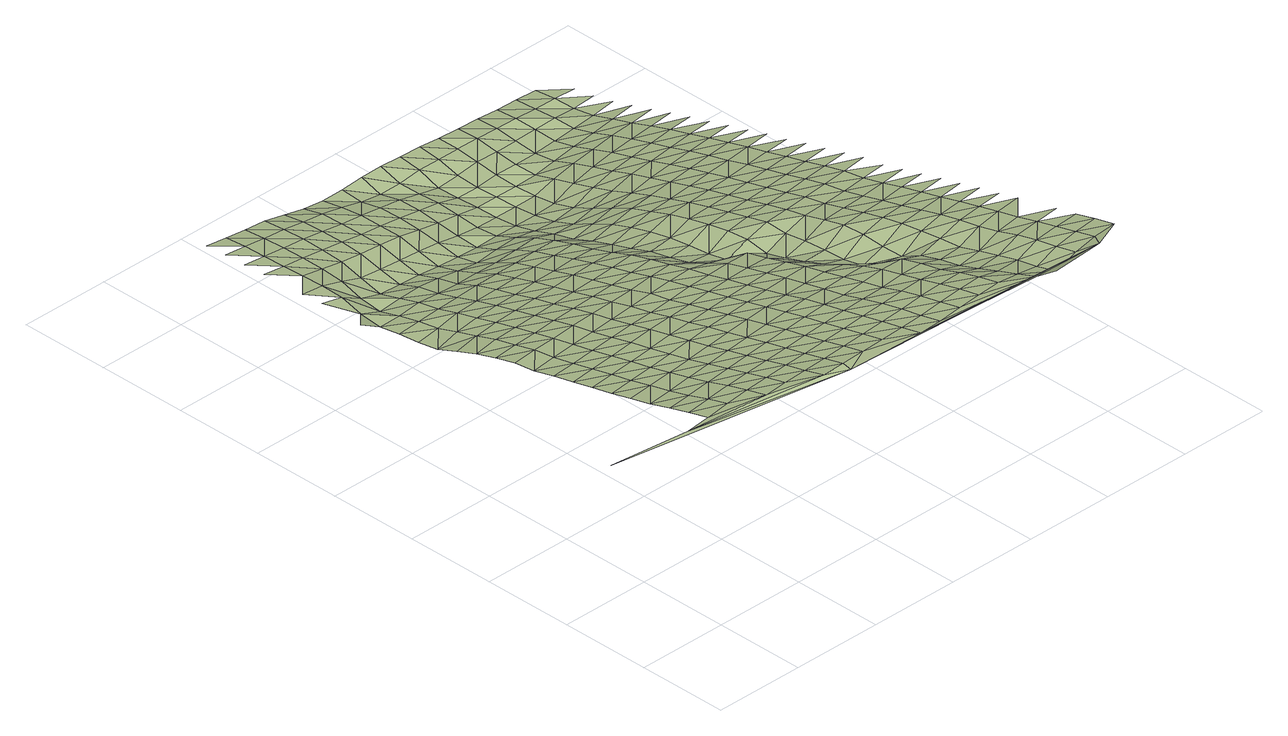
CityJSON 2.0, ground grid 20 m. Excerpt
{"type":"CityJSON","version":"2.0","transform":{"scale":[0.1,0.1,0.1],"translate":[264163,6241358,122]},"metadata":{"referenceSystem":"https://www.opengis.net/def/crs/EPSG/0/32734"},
"CityObjects":{
"terrain1":{"type":"TINRelief","geometry":[{"type":"CompositeSurface","lod":"1","boundaries":[[[0,1,2]],[[0,3,4]],[[5,4,6]],[[5,7,8]],[[6,7,5]],[[3,6,4]],[[8,9,10]],[[7,9,8]],[[0,11,3]],[[12,10,13]],[[7,6,14]],[[9,15,10]],[[14,6,3]],[[16,12,13]],[[13,10,15]],[[9,7,17]],[[14,18,7]],[[16,19,20]],[[9,17,15]],[[19,16,13]],[[7,18,17]],[[21,14,3]],[[11,0,2]],[[20,22,23]],[[22,20,19]],[[13,15,24]],[[25,18,14]],[[15,17,26]],[[27,28,23]],[[14,21,25]],[[3,11,21]],[[19,13,24]],[[27,23,22]],[[24,15,26]],[[18,29,17]],[[28,30,31]],[[18,25,29]],[[22,19,32]],[[28,27,30]],[[33,26,17]],[[32,19,24]],[[21,34,25]],[[33,17,29]],[[35,31,36]],[[27,22,37]],[[31,30,38]],[[34,21,11]],[[24,26,39]],[[37,22,32]],[[36,40,35]],[[25,41,29]],[[31,38,36]],[[39,26,33]],[[27,42,30]],[[41,25,34]],[[43,32,24]],[[27,37,42]],[[44,40,45]],[[33,29,46]],[[43,24,39]],[[47,38,30]],[[34,11,48]],[[45,40,36]],[[46,29,41]],[[37,32,49]],[[47,30,42]],[[48,11,2]],[[33,50,39]],[[43,49,32]],[[51,44,52]],[[41,34,53]],[[45,54,44]],[[33,46,50]],[[36,38,55]],[[42,37,56]],[[57,38,47]],[[48,53,34]],[[51,52,58]],[[39,59,43]],[[44,54,52]],[[49,56,37]],[[55,45,36]],[[46,41,60]],[[38,57,55]],[[50,59,39]],[[61,47,42]],[[41,53,60]],[[48,2,62]],[[56,61,42]],[[63,58,64]],[[65,54,45]],[[49,43,66]],[[50,46,67]],[[58,52,68]],[[59,69,43]],[[57,47,70]],[[53,48,62]],[[71,72,73]],[[45,55,65]],[[67,46,60]],[[74,63,64]],[[49,66,56]],[[64,58,68]],[[61,70,47]],[[43,69,66]],[[54,75,52]],[[50,76,59]],[[53,77,60]],[[54,65,75]],[[76,50,67]],[[74,78,72]],[[55,57,79]],[[80,73,81]],[[70,82,57]],[[77,53,62]],[[83,68,52]],[[61,56,84]],[[85,69,59]],[[78,74,64]],[[56,66,86]],[[55,79,65]],[[67,60,87]],[[83,52,75]],[[57,82,79]],[[76,85,59]],[[72,88,73]],[[70,61,84]],[[62,2,89]],[[81,90,91]],[[56,86,84]],[[87,60,77]],[[69,92,66]],[[88,72,78]],[[64,68,93]],[[65,94,75]],[[95,76,67]],[[91,90,96]],[[97,68,83]],[[69,85,92]],[[98,81,73]],[[82,70,99]],[[77,62,100]],[[79,94,65]],[[95,67,87]],[[78,64,93]],[[101,86,66]],[[98,73,88]],[[93,68,97]],[[84,99,70]],[[83,75,102]],[[76,103,85]],[[101,66,92]],[[81,104,90]],[[87,77,105]],[[106,96,107]],[[94,102,75]],[[76,95,103]],[[88,78,108]],[[79,82,109]],[[81,98,104]],[[99,110,82]],[[105,77,100]],[[100,62,89]],[[83,111,97]],[[112,84,86]],[[108,78,93]],[[113,86,101]],[[94,79,109]],[[92,85,114]],[[95,87,115]],[[107,116,117]],[[102,111,83]],[[82,110,109]],[[85,103,118]],[[90,119,96]],[[98,88,120]],[[84,112,99]],[[90,104,121]],[[86,113,112]],[[115,87,105]],[[97,122,93]],[[101,92,114]],[[120,88,108]],[[114,85,118]],[[119,107,96]],[[102,94,123]],[[95,124,103]],[[116,125,126]],[[90,121,119]],[[111,122,97]],[[98,127,104]],[[128,110,99]],[[105,100,129]],[[109,123,94]],[[95,115,124]],[[108,93,130]],[[101,131,113]],[[98,120,127]],[[99,112,128]],[[89,129,100]],[[116,107,132]],[[111,102,133]],[[134,118,103]],[[125,135,136]],[[122,130,93]],[[131,101,114]],[[137,121,104]],[[105,138,115]],[[132,107,119]],[[102,123,133]],[[134,103,124]],[[108,139,120]],[[140,109,110]],[[113,141,112]],[[137,104,127]],[[128,142,110]],[[129,138,105]],[[122,111,143]],[[130,139,108]],[[141,113,131]],[[125,116,144]],[[109,140,123]],[[114,118,145]],[[115,146,124]],[[132,147,116]],[[133,143,111]],[[110,142,140]],[[148,118,134]],[[120,149,127]],[[121,150,119]],[[151,128,112]],[[129,89,152]],[[153,121,137]],[[138,146,115]],[[125,144,135]],[[130,122,154]],[[131,114,145]],[[116,147,144]],[[139,149,120]],[[151,112,141]],[[145,118,148]],[[150,132,119]],[[133,123,155]],[[134,124,156]],[[121,153,150]],[[143,154,122]],[[137,127,157]],[[128,158,142]],[[138,129,159]],[[123,140,155]],[[146,156,124]],[[141,131,160]],[[149,157,127]],[[128,151,158]],[[152,159,129]],[[161,147,132]],[[139,130,162]],[[163,143,133]],[[134,164,148]],[[135,144,165]],[[154,166,130]],[[160,131,145]],[[137,167,153]],[[146,138,168]],[[132,150,161]],[[155,163,133]],[[156,164,134]],[[139,162,149]],[[140,142,169]],[[151,141,170]],[[157,167,137]],[[130,166,162]],[[142,158,171]],[[138,159,168]],[[147,172,144]],[[154,143,173]],[[148,174,145]],[[170,141,160]],[[169,155,140]],[[156,146,175]],[[147,161,172]],[[163,173,143]],[[142,171,169]],[[164,174,148]],[[89,2,176]],[[153,177,150]],[[151,178,158]],[[152,179,159]],[[167,180,153]],[[168,175,146]],[[181,165,144]],[[157,149,182]],[[183,166,154]],[[160,145,184]],[[149,162,185]],[[151,170,178]],[[150,177,161]],[[163,155,186]],[[164,156,187]],[[153,180,177]],[[181,144,172]],[[173,183,154]],[[174,184,145]],[[167,157,182]],[[188,171,158]],[[189,168,159]],[[149,185,182]],[[186,155,169]],[[175,187,156]],[[166,190,162]],[[160,191,170]],[[188,158,178]],[[159,179,189]],[[89,192,152]],[[161,193,172]],[[194,165,181]],[[166,183,190]],[[184,191,160]],[[180,167,195]],[[173,163,196]],[[174,164,197]],[[198,175,168]],[[193,161,177]],[[186,199,163]],[[187,200,164]],[[201,185,162]],[[169,171,202]],[[170,203,178]],[[182,195,167]],[[204,171,188]],[[189,198,168]],[[181,172,205]],[[173,196,183]],[[174,197,184]],[[201,162,190]],[[163,199,196]],[[191,203,170]],[[164,200,197]],[[202,186,169]],[[187,175,206]],[[205,172,193]],[[171,204,202]],[[180,207,177]],[[188,178,208]],[[209,189,179]],[[195,210,180]],[[198,206,175]],[[181,211,194]],[[212,182,185]],[[213,185,201]],[[203,208,178]],[[179,152,192]],[[193,177,207]],[[190,183,214]],[[215,199,186]],[[191,184,216]],[[217,200,187]],[[211,181,205]],[[180,210,207]],[[183,196,218]],[[184,197,219]],[[182,212,195]],[[188,220,204]],[[198,189,221]],[[185,213,212]],[[186,202,215]],[[206,217,187]],[[201,190,214]],[[203,191,216]],[[214,183,218]],[[208,220,188]],[[184,219,216]],[[221,189,209]],[[205,193,222]],[[199,223,196]],[[200,224,197]],[[225,194,211]],[[226,210,195]],[[204,227,202]],[[207,222,193]],[[199,215,223]],[[200,217,224]],[[201,228,213]],[[208,203,229]],[[206,198,230]],[[195,212,226]],[[220,227,204]],[[221,231,198]],[[211,205,232]],[[233,218,196]],[[234,219,197]],[[179,192,209]],[[228,201,214]],[[216,229,203]],[[202,235,215]],[[206,230,217]],[[205,222,232]],[[233,196,223]],[[234,197,224]],[[198,231,230]],[[207,210,236]],[[213,237,212]],[[238,221,209]],[[226,239,210]],[[227,235,202]],[[225,211,240]],[[208,241,220]],[[237,213,228]],[[229,242,208]],[[207,236,222]],[[214,218,243]],[[215,244,223]],[[245,216,219]],[[232,240,211]],[[210,239,236]],[[246,218,233]],[[247,219,234]],[[248,226,212]],[[227,220,241]],[[224,217,249]],[[250,231,221]],[[235,244,215]],[[208,242,241]],[[217,230,251]],[[228,214,243]],[[216,245,229]],[[248,212,237]],[[243,218,246]],[[219,247,245]],[[221,238,250]],[[209,192,238]],[[192,89,176]],[[232,222,252]],[[233,223,253]],[[234,224,249]],[[240,254,225]],[[249,217,251]],[[226,255,239]],[[235,227,256]],[[231,257,230]],[[222,236,252]],[[244,253,223]],[[237,228,258]],[[259,242,229]],[[226,248,255]],[[241,256,227]],[[231,250,257]],[[260,240,232]],[[233,261,246]],[[234,262,247]],[[258,228,243]],[[229,245,259]],[[244,235,263]],[[264,251,230]],[[252,260,232]],[[253,261,233]],[[262,234,249]],[[239,265,236]],[[248,237,266]],[[238,267,250]],[[239,255,268]],[[235,256,263]],[[264,230,257]],[[254,240,269]],[[246,270,243]],[[241,242,271]],[[247,272,245]],[[266,237,258]],[[259,273,242]],[[192,267,238]],[[265,252,236]],[[253,244,274]],[[260,269,240]],[[239,268,265]],[[261,270,246]],[[272,247,262]],[[248,275,255]],[[241,271,256]],[[249,251,276]],[[250,277,257]],[[263,274,244]],[[242,273,271]],[[278,251,264]],[[258,243,279]],[[280,259,245]],[[248,266,275]],[[267,277,250]],[[260,252,281]],[[261,253,282]],[[262,249,276]],[[269,283,254]],[[270,279,243]],[[280,245,272]],[[276,251,278]],[[284,268,255]],[[285,263,256]],[[264,257,286]],[[281,252,265]],[[274,282,253]],[[258,287,266]],[[259,288,273]],[[192,289,267]],[[284,255,275]],[[256,271,285]],[[277,286,257]],[[272,262,290]],[[279,287,258]],[[259,280,288]],[[269,260,291]],[[292,270,261]],[[293,274,263]],[[264,294,278]],[[281,295,260]],[[282,296,261]],[[290,262,276]],[[268,297,265]],[[266,298,275]],[[299,268,284]],[[285,293,263]],[[286,294,264]],[[269,291,283]],[[279,270,292]],[[273,300,271]],[[280,272,301]],[[277,267,302]],[[260,295,291]],[[287,298,266]],[[261,296,292]],[[273,288,303]],[[267,289,304]],[[297,281,265]],[[282,274,305]],[[278,306,276]],[[268,299,297]],[[301,272,290]],[[284,275,307]],[[300,285,271]],[[286,277,302]],[[293,305,274]],[[273,303,300]],[[294,306,278]],[[267,304,302]],[[289,192,176]],[[287,279,308]],[[280,309,288]],[[298,307,275]],[[310,295,281]],[[311,296,282]],[[290,276,312]],[[283,291,313]],[[292,308,279]],[[280,301,309]],[[284,314,299]],[[293,285,315]],[[294,286,316]],[[281,297,310]],[[305,311,282]],[[306,312,276]],[[317,303,288]],[[318,304,289]],[[307,314,284]],[[315,285,300]],[[316,286,302]],[[295,319,291]],[[298,287,320]],[[296,321,292]],[[290,322,301]],[[308,323,287]],[[317,288,309]],[[306,294,324]],[[295,310,319]],[[296,311,321]],[[312,322,290]],[[307,298,320]],[[325,297,299]],[[305,293,326]],[[304,327,302]],[[287,323,320]],[[314,328,299]],[[315,329,293]],[[324,294,316]],[[289,176,318]],[[330,313,291]],[[308,292,331]],[[303,332,300]],[[301,333,309]],[[334,303,317]],[[304,318,327]],[[297,325,310]],[[305,326,311]],[[312,306,335]],[[330,291,319]],[[299,328,325]],[[331,292,321]],[[293,329,326]],[[322,333,301]],[[314,307,336]],[[332,315,300]],[[337,316,302]],[[303,334,332]],[[335,306,324]],[[338,323,308]],[[317,309,339]],[[336,307,320]],[[337,302,327]],[[310,340,319]],[[322,312,341]],[[342,313,330]],[[331,338,308]],[[333,339,309]],[[328,314,343]],[[321,311,344]],[[345,329,315]],[[324,316,346]],[[340,310,325]],[[311,326,347]],[[335,341,312]],[[323,348,320]],[[317,349,334]],[[327,318,350]],[[318,176,350]],[[343,314,336]],[[315,332,345]],[[337,346,316]],[[330,319,351]],[[331,321,344]],[[333,322,352]],[[338,348,323]],[[344,311,347]],[[339,349,317]],[[328,353,325]],[[329,354,326]],[[351,319,340]],[[341,352,322]],[[355,336,320]],[[356,335,324]],[[337,327,357]],[[353,328,343]],[[329,345,354]],[[346,358,324]],[[330,359,342]],[[338,331,360]],[[332,334,361]],[[339,333,362]],[[348,355,320]],[[349,363,334]],[[327,350,357]],[[340,325,364]],[[365,347,326]],[[335,356,341]],[[359,330,351]],[[344,360,331]],[[333,352,362]],[[356,324,358]],[[343,336,366]],[[332,361,345]],[[364,325,353]],[[365,326,354]],[[334,363,361]],[[350,176,367]],[[348,338,368]],[[349,339,369]],[[346,337,370]],[[355,366,336]],[[357,371,337]],[[351,340,372]],[[373,352,341]],[[374,342,359]],[[360,368,338]],[[362,369,339]],[[375,344,347]],[[345,376,354]],[[346,370,358]],[[340,364,372]],[[377,347,365]],[[373,341,356]],[[337,371,370]],[[353,343,378]],[[355,348,379]],[[363,349,380]],[[367,357,350]],[[366,381,343]],[[376,345,361]],[[359,351,382]],[[344,375,360]],[[352,383,362]],[[348,368,379]],[[375,347,377]],[[369,380,349]],[[378,364,353]],[[365,354,384]],[[372,382,351]],[[378,343,381]],[[373,383,352]],[[366,355,385]],[[356,358,386]],[[387,371,357]],[[384,354,376]],[[358,370,388]],[[374,359,389]],[[390,368,360]],[[363,391,361]],[[392,369,362]],[[379,385,355]],[[380,393,363]],[[357,367,387]],[[372,364,394]],[[365,395,377]],[[386,373,356]],[[382,389,359]],[[390,360,375]],[[383,392,362]],[[386,358,388]],[[381,366,396]],[[376,361,391]],[[371,397,370]],[[364,378,394]],[[395,365,384]],[[363,393,391]],[[368,398,379]],[[380,369,399]],[[385,396,366]],[[371,387,397]],[[400,382,372]],[[377,401,375]],[[383,373,402]],[[389,403,374]],[[390,398,368]],[[392,399,369]],[[384,376,404]],[[405,388,370]],[[394,400,372]],[[401,377,395]],[[402,373,386]],[[378,381,406]],[[407,385,379]],[[408,393,380]],[[396,409,381]],[[404,376,391]],[[389,382,410]],[[375,411,390]],[[398,407,379]],[[399,408,380]],[[394,378,406]],[[395,384,412]],[[413,392,383]],[[400,410,382]],[[409,406,381]],[[375,401,411]],[[402,414,383]],[[396,385,415]],[[391,393,416]],[[386,388,417]],[[412,384,404]],[[418,403,389]],[[399,392,413]],[[407,415,385]],[[393,408,416]],[[383,414,413]],[[394,419,400]],[[398,390,420]],[[401,395,421]],[[417,402,386]],[[410,418,389]],[[390,411,422]],[[423,409,396]],[[404,391,424]],[[419,394,406]],[[395,412,421]],[[398,420,407]],[[408,399,425]],[[415,423,396]],[[390,422,420]],[[416,424,391]],[[411,401,426]],[[427,414,402]],[[418,428,403]],[[413,425,399]],[[410,400,429]],[[404,430,412]],[[400,419,431]],[[426,401,421]],[[406,409,432]],[[423,433,409]],[[424,430,404]],[[418,410,429]],[[415,407,434]],[[422,411,435]],[[416,408,436]],[[414,437,413]],[[400,431,429]],[[407,420,438]],[[425,439,408]],[[419,406,432]],[[412,440,421]],[[432,409,433]],[[435,411,426]],[[423,415,434]],[[424,416,436]],[[407,438,434]],[[430,440,412]],[[436,408,439]],[[428,418,441]],[[422,442,420]],[[425,413,443]],[[444,431,419]],[[426,421,445]],[[429,441,418]],[[442,422,435]],[[433,423,446]],[[430,424,447]],[[444,419,432]],[[440,445,421]],[[448,438,420]],[[449,439,425]],[[434,446,423]],[[447,424,436]],[[426,450,435]],[[428,441,451]],[[448,420,442]],[[452,429,431]],[[440,430,453]],[[454,431,444]],[[445,450,426]],[[432,433,455]],[[439,456,436]],[[446,457,433]],[[453,430,447]],[[458,434,438]],[[431,454,452]],[[459,438,448]],[[460,441,429]],[[444,432,455]],[[442,435,461]],[[445,440,462]],[[455,433,457]],[[450,463,435]],[[434,458,446]],[[464,447,436]],[[438,459,458]],[[440,453,462]],[[451,441,460]],[[448,442,461]],[[429,452,460]],[[461,435,463]],[[444,465,454]],[[450,445,466]],[[467,457,446]],[[453,447,468]],[[465,444,455]],[[462,466,445]],[[448,469,459]],[[446,458,467]],[[454,470,452]],[[463,450,471]],[[460,472,451]],[[469,448,461]],[[462,453,473]],[[470,454,465]],[[466,471,450]],[[459,474,458]],[[455,457,475]],[[467,476,457]],[[452,477,460]],[[474,459,469]],[[465,455,475]],[[461,463,478]],[[479,466,462]],[[477,452,470]],[[475,457,476]],[[471,480,463]],[[481,467,458]],[[472,460,482]],[[469,461,478]],[[481,458,474]],[[478,463,480]],[[470,465,483]],[[471,466,484]],[[460,477,482]],[[467,485,476]],[[475,483,465]],[[474,469,486]],[[467,481,485]],[[487,480,471]],[[482,488,472]],[[486,469,478]],[[477,470,489]],[[483,490,470]],[[475,476,491]],[[481,474,492]],[[476,485,493]],[[489,482,477]],[[478,480,494]],[[470,490,489]],[[492,474,486]],[[483,475,491]],[[491,476,493]],[[481,495,485]],[[488,482,496]],[[497,486,478]],[[481,492,495]],[[490,483,498]],[[496,482,489]],[[499,493,485]],[[498,483,491]],[[492,486,500]],[[499,485,495]],[[490,501,489]],[[496,502,488]],[[501,490,498]],[[491,493,503]],[[495,492,504]],[[505,493,499]],[[506,496,489]],[[498,491,503]],[[506,489,501]],[[503,493,505]],[[507,499,495]],[[496,508,502]],[[501,498,509]],[[496,506,508]],[[505,499,510]],[[509,498,503]],[[506,501,511]],[[502,508,512]],[[505,513,503]],[[511,501,509]],[[506,514,508]],[[515,509,503]],[[506,511,514]],[[516,512,508]],[[511,509,517]],[[516,508,514]],[[514,511,518]],[[519,512,516]],[[520,516,514]],[[519,516,521]]]}]}
},
"vertices":[
[154,237,244],[3,287,216],[449,113,299],[304,187,277],[204,237,251],[204,287,238],[254,237,258],[254,287,244],[204,337,224],[254,337,229],[204,387,210],[404,137,297],[204,437,198],[254,437,203],[304,237,264],[254,387,215],[204,487,186],[304,337,235],[304,287,250],[254,487,191],[204,537,175],[354,187,281],[254,537,180],[204,587,164],[304,437,208],[354,237,268],[304,387,221],[254,587,169],[204,637,154],[354,287,255],[254,637,158],[204,687,141],[304,487,196],[354,337,241],[404,187,284],[204,737,135],[254,737,140],[304,537,185],[254,687,147],[354,387,227],[204,787,122],[404,237,272],[304,587,174],[354,437,213],[204,837,108],[254,787,128],[404,287,259],[304,637,163],[454,137,299],[354,487,202],[404,337,246],[204,887,90],[254,887,100],[454,187,286],[254,837,116],[304,737,142],[354,537,191],[304,687,152],[204,937,71],[404,387,233],[454,237,274],[354,587,180],[504,137,302],[204,987,62],[254,987,70],[304,787,131],[404,487,208],[454,287,262],[254,937,85],[404,437,220],[354,637,168],[154,1087,77],[204,1087,49],[204,1137,54],[204,1037,57],[304,837,119],[454,337,251],[504,187,290],[254,1037,62],[354,737,147],[154,1187,77],[204,1187,67],[354,687,156],[304,887,106],[404,587,185],[454,387,239],[404,537,197],[504,237,278],[254,1087,50],[604,87,319],[204,1237,69],[154,1237,74],[454,437,226],[304,987,80],[354,787,134],[504,287,267],[204,1287,67],[304,937,93],[254,1137,36],[404,637,173],[554,137,305],[454,487,214],[354,837,122],[504,337,256],[254,1187,42],[554,187,293],[154,1337,70],[204,1337,65],[304,1037,66],[404,737,150],[404,687,160],[354,887,109],[454,587,189],[454,537,201],[504,437,231],[554,237,282],[204,1387,63],[154,1387,68],[504,387,244],[254,1287,59],[304,1087,56],[254,1237,55],[354,937,97],[404,787,137],[554,287,271],[204,1437,61],[154,1437,66],[304,1137,42],[454,637,176],[604,137,308],[354,987,83],[504,487,218],[254,1337,60],[404,837,124],[554,337,260],[204,1486,57],[154,1486,63],[304,1187,28],[604,187,297],[354,1037,67],[454,737,152],[504,537,206],[454,687,165],[404,887,112],[254,1437,56],[554,437,235],[604,237,286],[254,1387,58],[554,387,248],[354,1087,53],[304,1287,51],[504,587,193],[654,87,322],[304,1237,39],[404,937,98],[454,787,140],[604,287,275],[354,1137,43],[504,637,180],[654,137,311],[554,487,223],[304,1337,54],[404,1037,70],[454,837,127],[604,337,264],[254,1486,51],[404,987,85],[354,1187,25],[654,187,301],[504,737,155],[554,537,210],[504,687,170],[304,1387,55],[454,887,114],[604,387,253],[654,237,290],[982,4,378],[354,1287,45],[554,587,199],[704,87,328],[354,1237,35],[304,1437,52],[404,1137,38],[454,937,101],[604,437,238],[404,1087,50],[504,787,142],[654,287,276],[554,637,186],[704,137,317],[454,987,87],[604,487,225],[854,37,349],[354,1337,48],[304,1486,47],[404,1187,23],[504,887,117],[654,387,251],[704,187,306],[504,837,130],[654,337,261],[454,1037,72],[554,737,161],[604,537,213],[554,687,174],[354,1387,48],[704,237,294],[404,1287,41],[604,587,201],[754,87,332],[404,1237,31],[354,1437,45],[454,1137,32],[454,1087,51],[504,987,87],[554,787,146],[654,487,228],[704,287,278],[504,937,102],[654,437,240],[604,637,188],[754,137,322],[404,1337,41],[554,837,134],[704,337,267],[354,1486,37],[454,1187,18],[604,687,177],[504,1037,73],[654,537,216],[754,237,296],[754,187,309],[404,1387,41],[554,887,120],[704,387,254],[604,737,164],[454,1287,37],[504,1087,50],[804,87,336],[454,1237,27],[404,1437,39],[654,637,190],[654,587,203],[554,987,89],[604,787,151],[704,487,230],[554,937,105],[704,437,242],[504,1137,26],[754,337,271],[804,137,325],[754,287,283],[454,1337,36],[604,837,137],[404,1486,27],[504,1187,15],[654,687,167],[804,187,311],[554,1037,74],[704,537,216],[454,1387,36],[604,887,119],[754,387,255],[654,737,145],[804,237,294],[504,1287,28],[554,1087,54],[854,87,331],[504,1237,22],[454,1437,30],[604,937,104],[704,637,189],[754,437,235],[704,587,202],[654,787,132],[554,1137,32],[804,337,270],[854,137,315],[804,287,284],[604,987,91],[754,487,212],[504,1337,30],[654,837,122],[454,1486,21],[554,1187,13],[704,687,150],[854,187,297],[604,1037,75],[754,537,194],[904,37,338],[804,387,238],[504,1437,18],[654,937,90],[704,737,140],[854,237,279],[504,1387,29],[654,887,105],[554,1287,20],[604,1087,57],[554,1237,14],[754,637,165],[804,437,209],[904,137,315],[754,587,178],[904,87,325],[704,787,135],[854,287,269],[604,1137,35],[654,987,74],[804,487,198],[554,1337,23],[704,837,128],[854,337,254],[504,1486,22],[604,1187,14],[754,687,172],[904,187,302],[804,537,196],[954,37,356],[554,1387,23],[654,1087,42],[704,887,118],[854,387,229],[654,1037,55],[904,237,288],[604,1287,14],[754,787,158],[954,87,345],[604,1237,10],[754,737,167],[554,1437,11],[704,937,104],[804,637,185],[854,437,227],[804,587,192],[904,287,273],[654,1137,26],[954,137,336],[704,987,87],[854,487,230],[604,1337,16],[904,337,268],[554,1486,26],[654,1187,13],[754,887,133],[804,687,187],[954,187,323],[754,837,146],[704,1037,65],[854,537,227],[1004,37,367],[604,1387,13],[904,387,261],[654,1237,8],[804,737,174],[704,1087,41],[954,287,295],[1004,87,354],[954,237,307],[604,1437,12],[754,937,116],[854,637,201],[904,437,254],[854,587,215],[654,1287,7],[804,787,162],[704,1137,23],[1054,37,371],[754,987,99],[904,487,244],[1004,187,329],[1004,137,342],[654,1337,4],[954,337,286],[604,1486,26],[804,887,136],[854,687,191],[804,837,149],[704,1237,8],[754,1037,76],[904,537,231],[704,1187,13],[654,1387,2],[954,387,274],[854,737,178],[754,1087,52],[1004,287,304],[1054,87,359],[1004,237,316],[654,1437,18],[804,937,120],[904,637,204],[954,437,260],[904,587,218],[704,1287,6],[854,787,165],[754,1137,30],[1054,137,346],[804,987,104],[954,487,247],[704,1337,4],[854,837,152],[1004,337,292],[654,1486,24],[904,687,195],[1054,187,334],[754,1237,8],[804,1037,86],[954,537,234],[754,1187,15],[704,1387,6],[854,887,139],[904,737,181],[1004,437,266],[1004,387,279],[804,1087,67],[954,587,221],[1054,287,310],[704,1437,18],[754,1287,6],[854,987,110],[904,787,169],[854,937,125],[804,1137,51],[954,637,208],[1004,487,253],[904,837,156],[1054,337,297],[704,1486,22],[754,1387,12],[954,687,200],[754,1337,7],[804,1237,22],[804,1187,36],[854,1087,80],[904,887,143],[1004,587,226],[1054,387,285],[854,1037,95],[1004,537,240],[954,737,187],[754,1437,18],[904,937,130],[1054,437,272],[804,1287,8],[954,787,174],[854,1137,64],[1004,637,213],[904,987,116],[1054,487,259],[954,837,161],[754,1486,18],[804,1387,11],[1004,687,205],[804,1337,7],[854,1237,33],[1054,537,246],[854,1187,49],[904,1087,86],[904,1037,101],[804,1437,17],[954,937,134],[1004,737,192],[954,887,148],[1054,587,232],[854,1287,15],[1004,787,179],[904,1137,71],[1054,637,218],[954,987,121],[854,1337,8],[1004,837,166],[804,1486,15],[1054,687,211],[954,1037,108],[904,1237,40],[904,1187,57],[854,1387,12],[1004,937,140],[1054,737,198],[1004,887,153],[954,1087,92],[854,1437,16],[904,1287,23],[1054,787,184],[954,1137,78],[1004,987,126],[1054,837,171],[854,1486,13],[904,1387,14],[904,1337,12],[954,1237,47],[1004,1037,113],[954,1187,63],[1054,887,157],[1004,1087,98],[904,1437,14],[1054,937,145],[954,1287,30],[1004,1137,84],[1054,987,130],[954,1337,16],[904,1486,10],[1004,1237,52],[1054,1037,117],[1004,1187,68],[954,1387,15],[1054,1087,102],[954,1437,12],[1004,1287,37],[1054,1137,88],[1004,1337,21],[954,1486,8],[1054,1187,73],[1004,1387,13],[1054,1237,58],[1004,1437,11],[1054,1287,43],[1054,1337,28],[1004,1486,6],[1054,1387,17],[1054,1437,9]
]}
